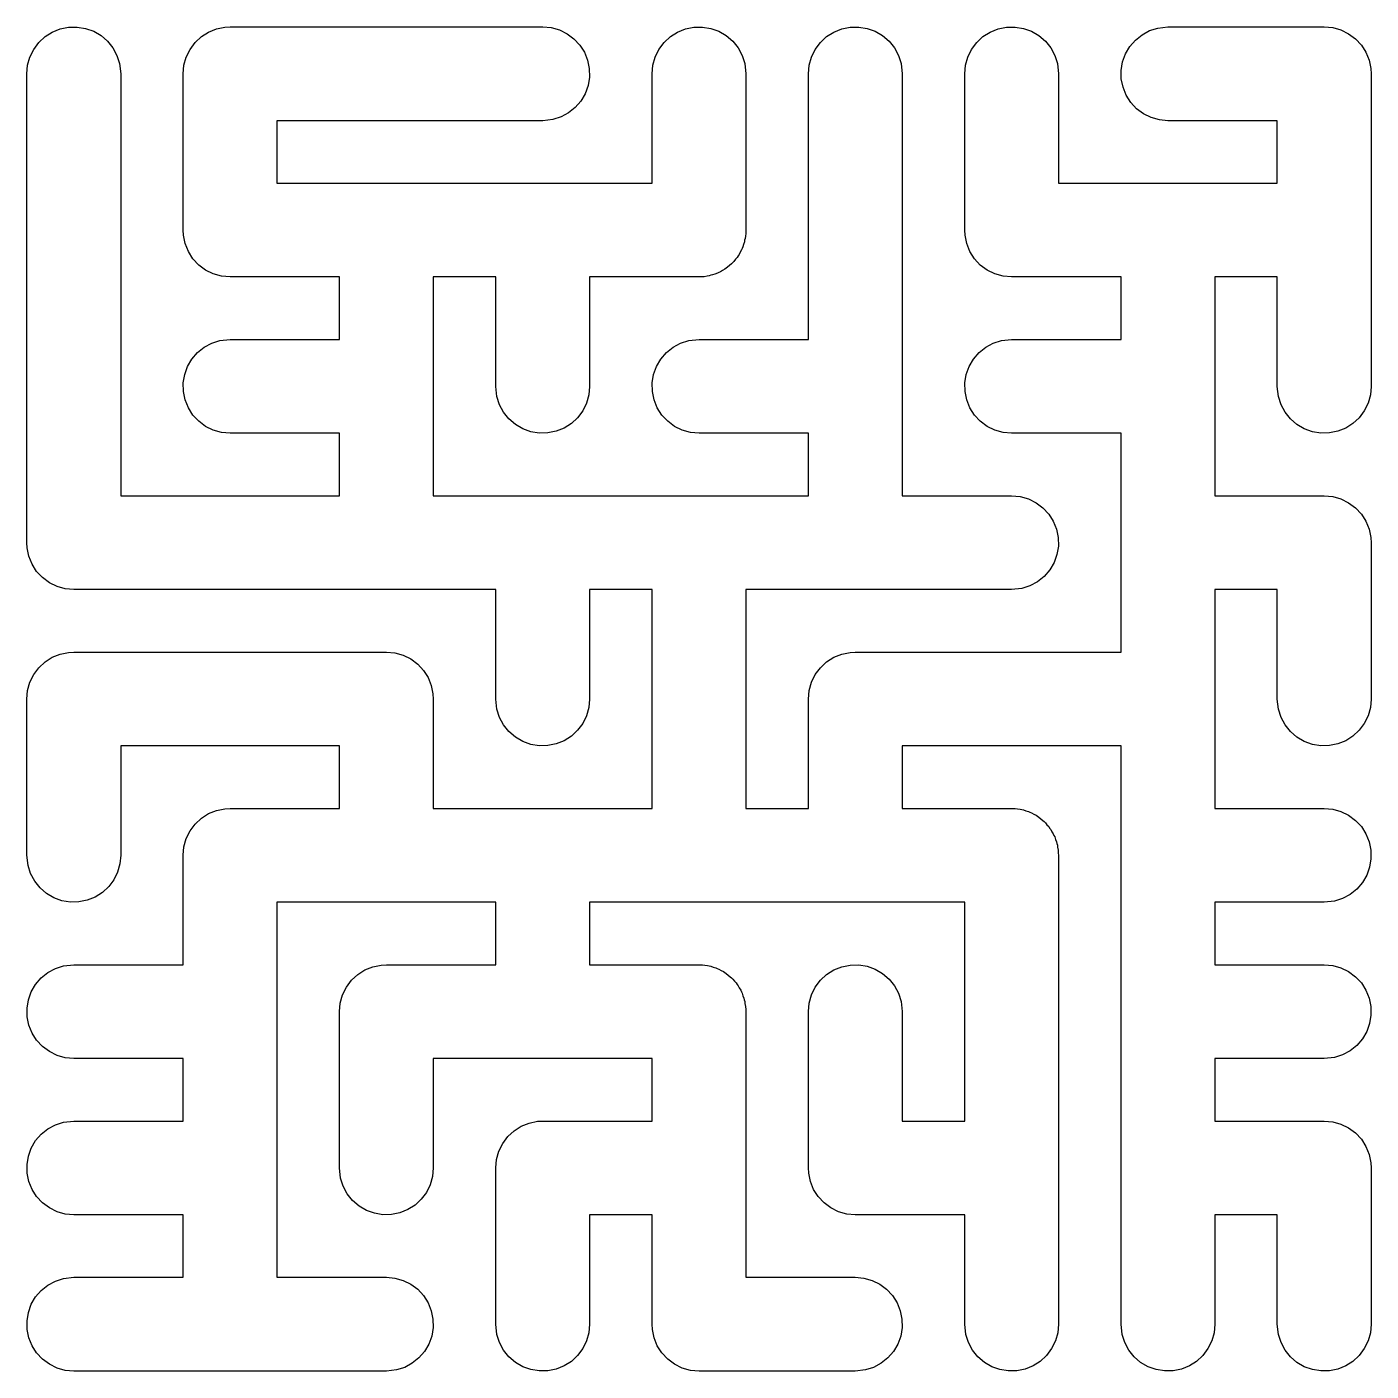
# Model space of a CAD drawing. Header units: inches. Extents: x 2.45 to 6.93, y 2.45 to 6.93.
import ezdxf

# ---------------------------------------------------------------- set-up
doc = ezdxf.new("R2010")
doc.units = ezdxf.units.IN
doc.layers.get('0').update_dxf_attribs({"linetype": 'CONTINUOUS'})

msp = doc.modelspace()

# ---------------------------------------------------------------- linework, layer by layer
at = {"color": 7}
msp.add_lwpolyline([(4.195045, 6.924485), (4.22248, 6.916775), (4.248058, 6.90421), (4.270929, 6.887209), (4.290332, 6.866337), (4.305621, 6.842288), (4.316288, 6.815863), (4.321977, 6.787939), (4.322501, 6.759446), (4.317841, 6.731332), (4.308153, 6.704532), (4.293758, 6.679938), (4.275135, 6.658367), (4.252905, 6.640537), (4.227805, 6.627041), (4.200672, 6.618329), (4.166667, 6.614583), (3.28125, 6.614583), (3.28125, 6.40625), (4.53125, 6.40625), (4.53125, 6.770833), (4.533849, 6.799212), (4.541559, 6.826647), (4.554123, 6.852225), (4.571124, 6.875096), (4.591996, 6.894498), (4.616045, 6.909787), (4.642471, 6.920454), (4.670394, 6.926144), (4.698887, 6.926668), (4.727001, 6.922008), (4.753801, 6.912319), (4.778396, 6.897924), (4.799966, 6.879302), (4.817796, 6.857071), (4.831292, 6.831972), (4.840005, 6.804839), (4.84375, 6.770833), (4.84375, 6.25), (4.843229, 6.244318), (4.843334, 6.238613), (4.841933, 6.230157), (4.841152, 6.221621), (4.839608, 6.216128), (4.838674, 6.210499), (4.83576, 6.202438), (4.833441, 6.194186), (4.830926, 6.189065), (4.828986, 6.183699), (4.824656, 6.176301), (4.820877, 6.168608), (4.817473, 6.164029), (4.814591, 6.159104), (4.808989, 6.152616), (4.803876, 6.145738), (4.799697, 6.141852), (4.795968, 6.137534), (4.789282, 6.132171), (4.783004, 6.126335), (4.778189, 6.123274), (4.773738, 6.119704), (4.766188, 6.115644), (4.758955, 6.111046), (4.753664, 6.10891), (4.748638, 6.106208), (4.740477, 6.103587), (4.732529, 6.100379), (4.726938, 6.09924), (4.721505, 6.097495), (4.714697, 6.096745), (4.704606, 6.094689), (4.694309, 6.094499), (4.6875, 6.09375), (4.322917, 6.09375), (4.322917, 5.729167), (4.320318, 5.700788), (4.312608, 5.673353), (4.300044, 5.647775), (4.283043, 5.624904), (4.262171, 5.605502), (4.238122, 5.590213), (4.211696, 5.579546), (4.183772, 5.573856), (4.155279, 5.573332), (4.127166, 5.577992), (4.100366, 5.587681), (4.075771, 5.602076), (4.0542, 5.620698), (4.03637, 5.642929), (4.022875, 5.668028), (4.014162, 5.695161), (4.010417, 5.729167), (4.010417, 6.09375), (3.802083, 6.09375), (3.802083, 5.364583), (5.052083, 5.364583), (5.052083, 5.572917), (4.6875, 5.572917), (4.659121, 5.575515), (4.631686, 5.583225), (4.606108, 5.59579), (4.583238, 5.612791), (4.563835, 5.633663), (4.548546, 5.657712), (4.537879, 5.684138), (4.532189, 5.712061), (4.531665, 5.740554), (4.536325, 5.768668), (4.546014, 5.795468), (4.560409, 5.820062), (4.579031, 5.841633), (4.601262, 5.859463), (4.626361, 5.872959), (4.653494, 5.881671), (4.6875, 5.885417), (5.052083, 5.885417), (5.052083, 6.770833), (5.054682, 6.799212), (5.062392, 6.826647), (5.074956, 6.852225), (5.091957, 6.875096), (5.112829, 6.894498), (5.136878, 6.909787), (5.163304, 6.920454), (5.191228, 6.926144), (5.219721, 6.926668), (5.247834, 6.922008), (5.274634, 6.912319), (5.299229, 6.897924), (5.3208, 6.879302), (5.33863, 6.857071), (5.352125, 6.831972), (5.360838, 6.804839), (5.364583, 6.770833), (5.364583, 5.364583), (5.729167, 5.364583), (5.757545, 5.361985), (5.78498, 5.354275), (5.810558, 5.34171), (5.833429, 5.324709), (5.852832, 5.303837), (5.868121, 5.279788), (5.878788, 5.253362), (5.884478, 5.225439), (5.885001, 5.196946), (5.880341, 5.168832), (5.870653, 5.142032), (5.856258, 5.117438), (5.837635, 5.095867), (5.815405, 5.078037), (5.790305, 5.064541), (5.763172, 5.055829), (5.729167, 5.052083), (4.84375, 5.052083), (4.84375, 4.322917), (5.052083, 4.322917), (5.052083, 4.6875), (5.054682, 4.715879), (5.062392, 4.743314), (5.074956, 4.768892), (5.091957, 4.791762), (5.112829, 4.811165), (5.136878, 4.826454), (5.163304, 4.837121), (5.191228, 4.842811), (5.208333, 4.84375), (6.09375, 4.84375), (6.09375, 5.572917), (5.729167, 5.572917), (5.700788, 5.575515), (5.673353, 5.583225), (5.647775, 5.59579), (5.624904, 5.612791), (5.605502, 5.633663), (5.590213, 5.657712), (5.579546, 5.684138), (5.573856, 5.712061), (5.573332, 5.740554), (5.577992, 5.768668), (5.587681, 5.795468), (5.602076, 5.820062), (5.620698, 5.841633), (5.642929, 5.859463), (5.668028, 5.872959), (5.695161, 5.881671), (5.729167, 5.885417), (6.09375, 5.885417), (6.09375, 6.09375), (5.729167, 6.09375), (5.700788, 6.096349), (5.673353, 6.104059), (5.647775, 6.116623), (5.624904, 6.133624), (5.605502, 6.154496), (5.590213, 6.178545), (5.579546, 6.204971), (5.573856, 6.232894), (5.572917, 6.25), (5.572917, 6.770833), (5.575515, 6.799212), (5.583225, 6.826647), (5.59579, 6.852225), (5.612791, 6.875096), (5.633663, 6.894498), (5.657712, 6.909787), (5.684137, 6.920454), (5.712061, 6.926144), (5.740554, 6.926668), (5.768668, 6.922008), (5.795468, 6.912319), (5.820062, 6.897924), (5.841633, 6.879302), (5.859463, 6.857071), (5.872959, 6.831972), (5.881671, 6.804839), (5.885417, 6.770833), (5.885417, 6.40625), (6.614583, 6.40625), (6.614583, 6.614583), (6.25, 6.614583), (6.221621, 6.617182), (6.194186, 6.624892), (6.168608, 6.637456), (6.145737, 6.654457), (6.126335, 6.675329), (6.111046, 6.699378), (6.100379, 6.725804), (6.094689, 6.753728), (6.094165, 6.782221), (6.098825, 6.810334), (6.108514, 6.837134), (6.122909, 6.861729), (6.141531, 6.8833), (6.163762, 6.90113), (6.188861, 6.914625), (6.215994, 6.923338), (6.25, 6.927083), (6.770833, 6.927083), (6.799212, 6.924485), (6.826647, 6.916775), (6.852225, 6.90421), (6.875096, 6.887209), (6.894498, 6.866337), (6.909787, 6.842288), (6.920454, 6.815863), (6.926144, 6.787939), (6.927083, 6.770833), (6.927083, 5.729167), (6.924485, 5.700788), (6.916775, 5.673353), (6.90421, 5.647775), (6.887209, 5.624904), (6.866337, 5.605502), (6.842288, 5.590213), (6.815862, 5.579546), (6.787939, 5.573856), (6.759446, 5.573332), (6.731332, 5.577992), (6.704532, 5.587681), (6.679938, 5.602076), (6.658367, 5.620698), (6.640537, 5.642929), (6.627041, 5.668028), (6.618329, 5.695161), (6.614583, 5.729167), (6.614583, 6.09375), (6.40625, 6.09375), (6.40625, 5.364583), (6.770833, 5.364583), (6.799212, 5.361985), (6.826647, 5.354275), (6.852225, 5.34171), (6.875096, 5.324709), (6.894498, 5.303837), (6.909787, 5.279788), (6.920454, 5.253362), (6.926144, 5.225439), (6.927083, 5.208333), (6.927083, 4.6875), (6.924485, 4.659121), (6.916775, 4.631686), (6.90421, 4.606108), (6.887209, 4.583238), (6.866337, 4.563835), (6.842288, 4.548546), (6.815862, 4.537879), (6.787939, 4.532189), (6.759446, 4.531665), (6.731332, 4.536325), (6.704532, 4.546014), (6.679938, 4.560409), (6.658367, 4.579031), (6.640537, 4.601262), (6.627041, 4.626361), (6.618329, 4.653494), (6.614583, 4.6875), (6.614583, 5.052083), (6.40625, 5.052083), (6.40625, 4.322917), (6.770833, 4.322917), (6.799212, 4.320318), (6.826647, 4.312608), (6.852225, 4.300044), (6.875096, 4.283043), (6.894498, 4.262171), (6.909787, 4.238122), (6.920454, 4.211696), (6.926144, 4.183772), (6.926668, 4.155279), (6.922008, 4.127166), (6.912319, 4.100366), (6.897924, 4.075771), (6.879302, 4.0542), (6.857071, 4.03637), (6.831972, 4.022875), (6.804839, 4.014162), (6.770833, 4.010417), (6.40625, 4.010417), (6.40625, 3.802083), (6.770833, 3.802083), (6.799212, 3.799485), (6.826647, 3.791775), (6.852225, 3.77921), (6.875096, 3.762209), (6.894498, 3.741337), (6.909787, 3.717288), (6.920454, 3.690863), (6.926144, 3.662939), (6.926668, 3.634446), (6.922008, 3.606332), (6.912319, 3.579532), (6.897924, 3.554938), (6.879302, 3.533367), (6.857071, 3.515537), (6.831972, 3.502041), (6.804839, 3.493329), (6.770833, 3.489583), (6.40625, 3.489583), (6.40625, 3.28125), (6.770833, 3.28125), (6.799212, 3.278651), (6.826647, 3.270941), (6.852225, 3.258377), (6.875096, 3.241376), (6.894498, 3.220504), (6.909787, 3.196455), (6.920454, 3.170029), (6.926144, 3.142106), (6.927083, 3.125), (6.927083, 2.604167), (6.924485, 2.575788), (6.916775, 2.548353), (6.90421, 2.522775), (6.887209, 2.499904), (6.866337, 2.480502), (6.842288, 2.465213), (6.815862, 2.454546), (6.787939, 2.448856), (6.759446, 2.448332), (6.731332, 2.452992), (6.704532, 2.462681), (6.679938, 2.477076), (6.658367, 2.495698), (6.640537, 2.517929), (6.627041, 2.543028), (6.618329, 2.570161), (6.614583, 2.604167), (6.614583, 2.96875), (6.40625, 2.96875), (6.40625, 2.604167), (6.403651, 2.575788), (6.395941, 2.548353), (6.383377, 2.522775), (6.366376, 2.499904), (6.345504, 2.480502), (6.321455, 2.465213), (6.295029, 2.454546), (6.267106, 2.448856), (6.238613, 2.448332), (6.210499, 2.452992), (6.183699, 2.462681), (6.159104, 2.477076), (6.137534, 2.495698), (6.119704, 2.517929), (6.106208, 2.543028), (6.097495, 2.570161), (6.09375, 2.604167), (6.09375, 4.53125), (5.364583, 4.53125), (5.364583, 4.322917), (5.729167, 4.322917), (5.734849, 4.322396), (5.740554, 4.322501), (5.749009, 4.321099), (5.757545, 4.320318), (5.763039, 4.318774), (5.768668, 4.317841), (5.776728, 4.314927), (5.78498, 4.312608), (5.790102, 4.310092), (5.795468, 4.308153), (5.802865, 4.303823), (5.810558, 4.300044), (5.815137, 4.29664), (5.820062, 4.293758), (5.82655, 4.288156), (5.833429, 4.283043), (5.837314, 4.278863), (5.841633, 4.275135), (5.846996, 4.268449), (5.852832, 4.262171), (5.855893, 4.257355), (5.859463, 4.252904), (5.863522, 4.245355), (5.868121, 4.238122), (5.870256, 4.232831), (5.872959, 4.227805), (5.875579, 4.219644), (5.878788, 4.211696), (5.879927, 4.206105), (5.881671, 4.200672), (5.882421, 4.193863), (5.884478, 4.183772), (5.884667, 4.173476), (5.885417, 4.166667), (5.885417, 2.604167), (5.882818, 2.575788), (5.875108, 2.548353), (5.862544, 2.522775), (5.845543, 2.499904), (5.824671, 2.480502), (5.800622, 2.465213), (5.774196, 2.454546), (5.746272, 2.448856), (5.717779, 2.448332), (5.689666, 2.452992), (5.662866, 2.462681), (5.638271, 2.477076), (5.6167, 2.495698), (5.59887, 2.517929), (5.585375, 2.543028), (5.576662, 2.570161), (5.572917, 2.604167), (5.572917, 2.96875), (5.208333, 2.96875), (5.179955, 2.971349), (5.15252, 2.979059), (5.126942, 2.991623), (5.104071, 3.008624), (5.084668, 3.029496), (5.069379, 3.053545), (5.058712, 3.079971), (5.053023, 3.107894), (5.052083, 3.125), (5.052083, 3.645833), (5.054682, 3.674212), (5.062392, 3.701647), (5.074956, 3.727225), (5.091957, 3.750096), (5.112829, 3.769498), (5.136878, 3.784787), (5.163304, 3.795454), (5.191228, 3.801144), (5.219721, 3.801668), (5.247834, 3.797008), (5.274634, 3.787319), (5.299229, 3.772924), (5.3208, 3.754302), (5.33863, 3.732071), (5.352125, 3.706972), (5.360838, 3.679839), (5.364583, 3.645833), (5.364583, 3.28125), (5.572917, 3.28125), (5.572917, 4.010417), (4.322917, 4.010417), (4.322917, 3.802083), (4.6875, 3.802083), (4.693182, 3.801564), (4.698887, 3.801669), (4.707343, 3.800267), (4.715879, 3.799486), (4.721372, 3.797942), (4.727001, 3.797009), (4.735062, 3.794095), (4.743314, 3.791776), (4.748435, 3.78926), (4.753801, 3.78732), (4.761199, 3.78299), (4.768892, 3.779211), (4.773471, 3.775808), (4.778396, 3.772925), (4.784884, 3.767324), (4.791762, 3.762211), (4.795648, 3.758031), (4.799966, 3.754303), (4.805329, 3.747616), (4.811165, 3.741338), (4.814226, 3.736523), (4.817796, 3.732072), (4.821856, 3.724522), (4.826454, 3.717289), (4.82859, 3.711999), (4.831292, 3.706973), (4.833913, 3.698812), (4.837121, 3.690864), (4.83826, 3.685272), (4.840005, 3.67984), (4.840755, 3.673031), (4.842811, 3.66294), (4.843001, 3.652643), (4.84375, 3.645833), (4.84375, 2.760417), (5.208333, 2.760417), (5.236712, 2.757818), (5.264147, 2.750108), (5.289725, 2.737544), (5.312596, 2.720543), (5.331998, 2.699671), (5.347287, 2.675622), (5.357954, 2.649196), (5.363644, 2.621272), (5.364168, 2.592779), (5.359508, 2.564666), (5.349819, 2.537866), (5.335424, 2.513271), (5.316802, 2.4917), (5.294571, 2.47387), (5.269472, 2.460375), (5.242339, 2.451662), (5.208333, 2.447917), (4.6875, 2.447917), (4.659121, 2.450515), (4.631686, 2.458225), (4.606108, 2.47079), (4.583238, 2.487791), (4.563835, 2.508663), (4.548546, 2.532712), (4.537879, 2.559138), (4.532189, 2.587061), (4.53125, 2.604167), (4.53125, 2.96875), (4.322917, 2.96875), (4.322917, 2.604167), (4.320318, 2.575788), (4.312608, 2.548353), (4.300044, 2.522775), (4.283043, 2.499904), (4.262171, 2.480502), (4.238122, 2.465213), (4.211696, 2.454546), (4.183772, 2.448856), (4.155279, 2.448332), (4.127166, 2.452992), (4.100366, 2.462681), (4.075771, 2.477076), (4.0542, 2.495698), (4.03637, 2.517929), (4.022875, 2.543028), (4.014162, 2.570161), (4.010417, 2.604167), (4.010417, 3.125), (4.013015, 3.153379), (4.020725, 3.180814), (4.03329, 3.206392), (4.050291, 3.229263), (4.071163, 3.248665), (4.095212, 3.263954), (4.121638, 3.274621), (4.149561, 3.280311), (4.166667, 3.28125), (4.53125, 3.28125), (4.53125, 3.489583), (3.802083, 3.489583), (3.802083, 3.125), (3.799485, 3.096621), (3.791775, 3.069186), (3.77921, 3.043608), (3.762209, 3.020737), (3.741337, 3.001335), (3.717288, 2.986046), (3.690862, 2.975379), (3.662939, 2.969689), (3.634446, 2.969165), (3.606332, 2.973825), (3.579532, 2.983514), (3.554938, 2.997909), (3.533367, 3.016531), (3.515537, 3.038762), (3.502041, 3.063861), (3.493329, 3.090994), (3.489583, 3.125), (3.489583, 3.645833), (3.492182, 3.674212), (3.499892, 3.701647), (3.512456, 3.727225), (3.529457, 3.750096), (3.550329, 3.769498), (3.574378, 3.784787), (3.600804, 3.795454), (3.628728, 3.801144), (3.645833, 3.802083), (4.010417, 3.802083), (4.010417, 4.010417), (3.28125, 4.010417), (3.28125, 2.760417), (3.645833, 2.760417), (3.674212, 2.757818), (3.701647, 2.750108), (3.727225, 2.737544), (3.750096, 2.720543), (3.769498, 2.699671), (3.784787, 2.675622), (3.795454, 2.649196), (3.801144, 2.621272), (3.801668, 2.592779), (3.797008, 2.564666), (3.787319, 2.537866), (3.772924, 2.513271), (3.754302, 2.4917), (3.732071, 2.47387), (3.706972, 2.460375), (3.679839, 2.451662), (3.645833, 2.447917), (2.604167, 2.447917), (2.575788, 2.450515), (2.548353, 2.458225), (2.522775, 2.47079), (2.499904, 2.487791), (2.480502, 2.508663), (2.465213, 2.532712), (2.454546, 2.559138), (2.448856, 2.587061), (2.448332, 2.615554), (2.452992, 2.643668), (2.462681, 2.670468), (2.477076, 2.695062), (2.495698, 2.716633), (2.517929, 2.734463), (2.543028, 2.747959), (2.570161, 2.756671), (2.604167, 2.760417), (2.96875, 2.760417), (2.96875, 2.96875), (2.604167, 2.96875), (2.575788, 2.971349), (2.548353, 2.979059), (2.522775, 2.991623), (2.499904, 3.008624), (2.480502, 3.029496), (2.465213, 3.053545), (2.454546, 3.079971), (2.448856, 3.107894), (2.448332, 3.136387), (2.452992, 3.164501), (2.462681, 3.191301), (2.477076, 3.215896), (2.495698, 3.237466), (2.517929, 3.255296), (2.543028, 3.268792), (2.570161, 3.277505), (2.604167, 3.28125), (2.96875, 3.28125), (2.96875, 3.489583), (2.604167, 3.489583), (2.575788, 3.492182), (2.548353, 3.499892), (2.522775, 3.512456), (2.499904, 3.529457), (2.480502, 3.550329), (2.465213, 3.574378), (2.454546, 3.600804), (2.448856, 3.628728), (2.448332, 3.657221), (2.452992, 3.685334), (2.462681, 3.712134), (2.477076, 3.736729), (2.495698, 3.7583), (2.517929, 3.77613), (2.543028, 3.789625), (2.570161, 3.798338), (2.604167, 3.802083), (2.96875, 3.802083), (2.96875, 4.166667), (2.971349, 4.195045), (2.979059, 4.22248), (2.991623, 4.248058), (3.008624, 4.270929), (3.029496, 4.290332), (3.053545, 4.305621), (3.079971, 4.316288), (3.107894, 4.321977), (3.125, 4.322917), (3.489583, 4.322917), (3.489583, 4.53125), (2.760417, 4.53125), (2.760417, 4.166667), (2.757818, 4.138288), (2.750108, 4.110853), (2.737544, 4.085275), (2.720543, 4.062404), (2.699671, 4.043002), (2.675622, 4.027713), (2.649196, 4.017046), (2.621272, 4.011356), (2.592779, 4.010832), (2.564666, 4.015492), (2.537866, 4.025181), (2.513271, 4.039576), (2.4917, 4.058198), (2.47387, 4.080429), (2.460375, 4.105528), (2.451662, 4.132661), (2.447917, 4.166667), (2.447917, 4.6875), (2.450515, 4.715879), (2.458225, 4.743314), (2.47079, 4.768892), (2.487791, 4.791762), (2.508663, 4.811165), (2.532712, 4.826454), (2.559137, 4.837121), (2.587061, 4.842811), (2.604167, 4.84375), (3.645833, 4.84375), (3.674212, 4.841151), (3.701647, 4.833441), (3.727225, 4.820877), (3.750096, 4.803876), (3.769498, 4.783004), (3.784787, 4.758955), (3.795454, 4.732529), (3.801144, 4.704606), (3.802083, 4.6875), (3.802083, 4.322917), (4.53125, 4.322917), (4.53125, 5.052083), (4.322917, 5.052083), (4.322917, 4.6875), (4.320318, 4.659121), (4.312608, 4.631686), (4.300044, 4.606108), (4.283043, 4.583238), (4.262171, 4.563835), (4.238122, 4.548546), (4.211696, 4.537879), (4.183772, 4.532189), (4.155279, 4.531665), (4.127166, 4.536325), (4.100366, 4.546014), (4.075771, 4.560409), (4.0542, 4.579031), (4.03637, 4.601262), (4.022875, 4.626361), (4.014162, 4.653494), (4.010417, 4.6875), (4.010417, 5.052083), (2.604167, 5.052083), (2.575788, 5.054682), (2.548353, 5.062392), (2.522775, 5.074956), (2.499904, 5.091957), (2.480502, 5.112829), (2.465213, 5.136878), (2.454546, 5.163304), (2.448856, 5.191228), (2.447917, 5.208333), (2.447917, 6.770833), (2.450515, 6.799212), (2.458225, 6.826647), (2.47079, 6.852225), (2.487791, 6.875096), (2.508663, 6.894498), (2.532712, 6.909787), (2.559137, 6.920454), (2.587061, 6.926144), (2.615554, 6.926668), (2.643668, 6.922008), (2.670468, 6.912319), (2.695062, 6.897924), (2.716633, 6.879302), (2.734463, 6.857071), (2.747959, 6.831972), (2.756671, 6.804839), (2.760417, 6.770833), (2.760417, 5.364583), (3.489583, 5.364583), (3.489583, 5.572917), (3.125, 5.572917), (3.096621, 5.575515), (3.069186, 5.583225), (3.043608, 5.59579), (3.020738, 5.612791), (3.001335, 5.633663), (2.986046, 5.657712), (2.975379, 5.684138), (2.969689, 5.712061), (2.969165, 5.740554), (2.973825, 5.768668), (2.983514, 5.795468), (2.997909, 5.820062), (3.016531, 5.841633), (3.038762, 5.859463), (3.063861, 5.872959), (3.090994, 5.881671), (3.125, 5.885417), (3.489583, 5.885417), (3.489583, 6.09375), (3.125, 6.09375), (3.096621, 6.096349), (3.069186, 6.104059), (3.043608, 6.116623), (3.020738, 6.133624), (3.001335, 6.154496), (2.986046, 6.178545), (2.975379, 6.204971), (2.969689, 6.232894), (2.96875, 6.25), (2.96875, 6.770833), (2.971349, 6.799212), (2.979059, 6.826647), (2.991623, 6.852225), (3.008624, 6.875096), (3.029496, 6.894498), (3.053545, 6.909787), (3.079971, 6.920454), (3.107894, 6.926144), (3.125, 6.927083), (4.166667, 6.927083)], close=True, dxfattribs=at)

doc.saveas('drawing.dxf')
